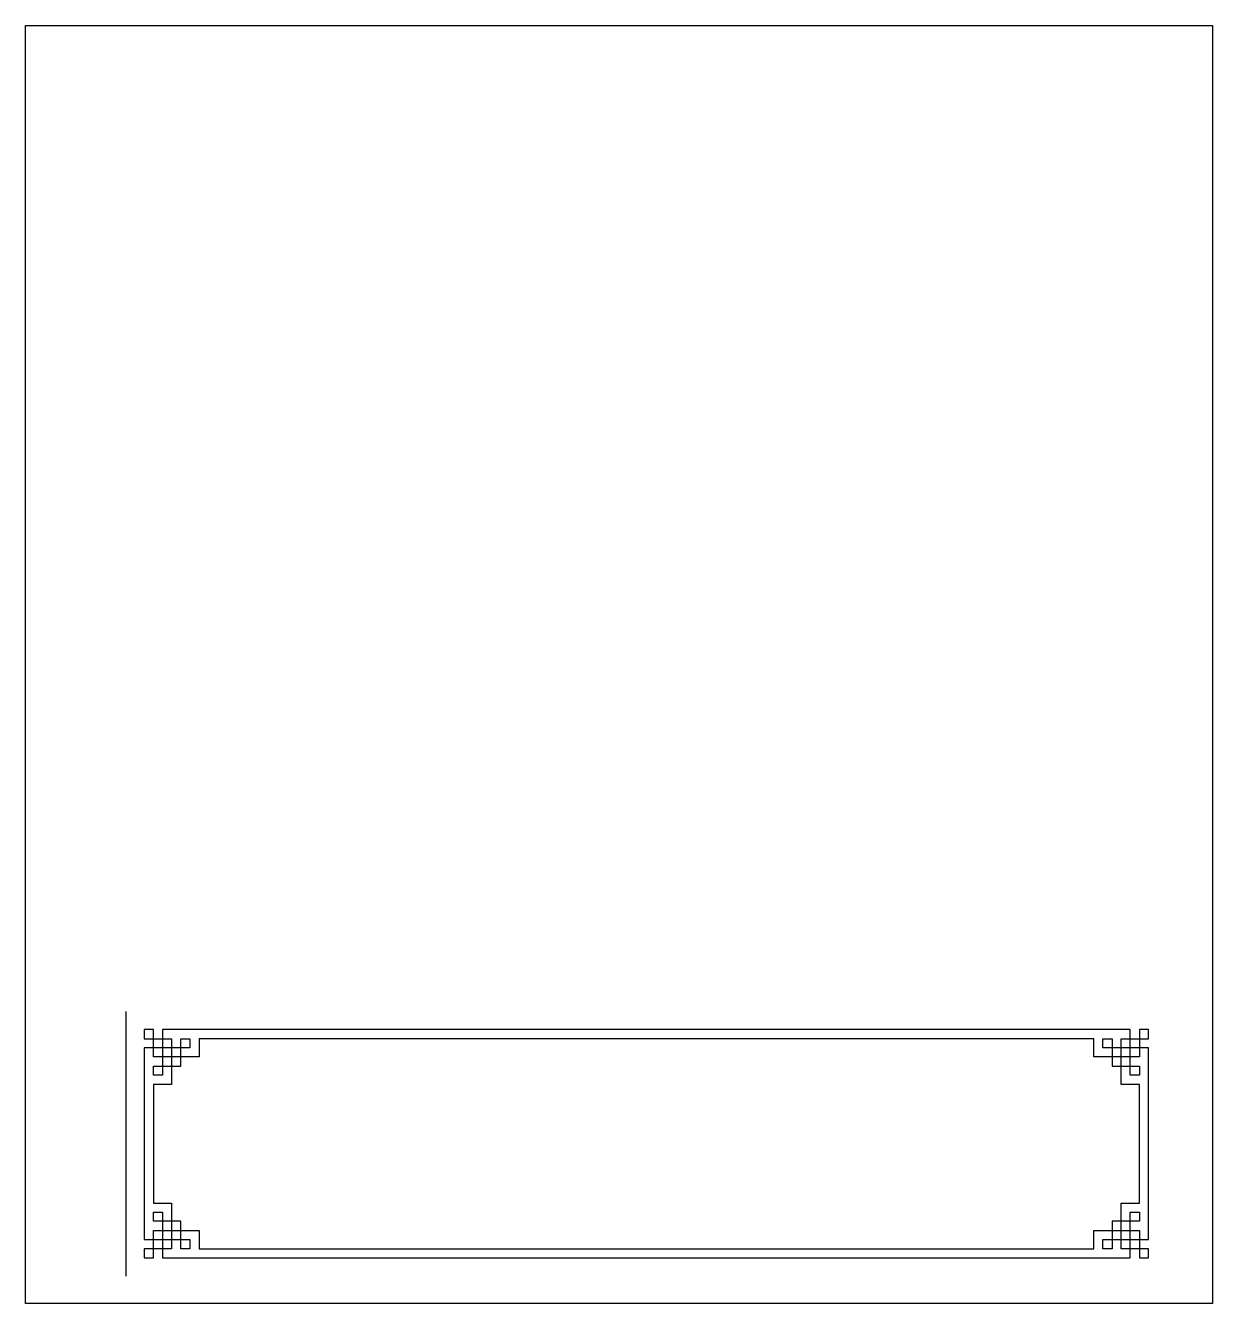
# Model space of a CAD drawing. Header units: millimetres. Extents: x -120 to 10, y -70 to 70.
import ezdxf

# ---------------------------------------------------------------- set-up
doc = ezdxf.new("R2010")
doc.units = ezdxf.units.MM
doc.layers.get('0').update_dxf_attribs({"linetype": 'CONTINUOUS'})

msp = doc.modelspace()

# ---------------------------------------------------------------- linework, layer by layer
for p, q in [((-109, -38), (-109, -67)), ((-106, -40), (-107, -40)), ((-107, -40), (-107, -41)), ((-106, -43), (-106, -40)), ((3, -40), (2, -40)), ((2, -40), (2, -43)), ((3, -41), (3, -40)), ((-107, -41), (-104, -41)), ((0, -41), (3, -41)), ((-106, -65), (-106, -62)), ((2, -62), (2, -65)), ((-107, -64), (-107, -65)), ((-104, -64), (-107, -64)), ((3, -64), (0, -64)), ((3, -65), (3, -64)), ((-107, -65), (-106, -65)), ((2, -65), (3, -65))]:
    msp.add_line(p, q)
for points in [[(10, -70), (-120, -70), (-120, 70), (10, 70)], [(-101, -40), (-105, -40), (-105, -45), (-106, -45), (-106, -44), (-103, -44), (-103, -41), (-102, -41), (-102, -42), (-107, -42), (-107, -46), (-107, -59), (-107, -63), (-102, -63), (-102, -64), (-103, -64), (-103, -61), (-106, -61), (-106, -60), (-105, -60), (-105, -65), (-101, -65), (-3, -65), (1, -65), (1, -60), (2, -60), (2, -61), (-1, -61), (-1, -64), (-2, -64), (-2, -63), (3, -63), (3, -59), (3, -46), (3, -42), (-2, -42), (-2, -41), (-1, -41), (-1, -44), (2, -44), (2, -45), (1, -45), (1, -40), (-3, -40)], [(-101, -41), (-101, -43), (-106, -43), (-106, -41), (-104, -41), (-104, -46), (-106, -46), (-106, -59), (-104, -59), (-104, -64), (-106, -64), (-106, -62), (-101, -62), (-101, -64), (-3, -64), (-3, -62), (2, -62), (2, -64), (0, -64), (0, -59), (2, -59), (2, -46), (0, -46), (0, -41), (2, -41), (2, -43), (-3, -43), (-3, -41)]]:
    msp.add_lwpolyline(points, close=True)

doc.saveas('drawing.dxf')
